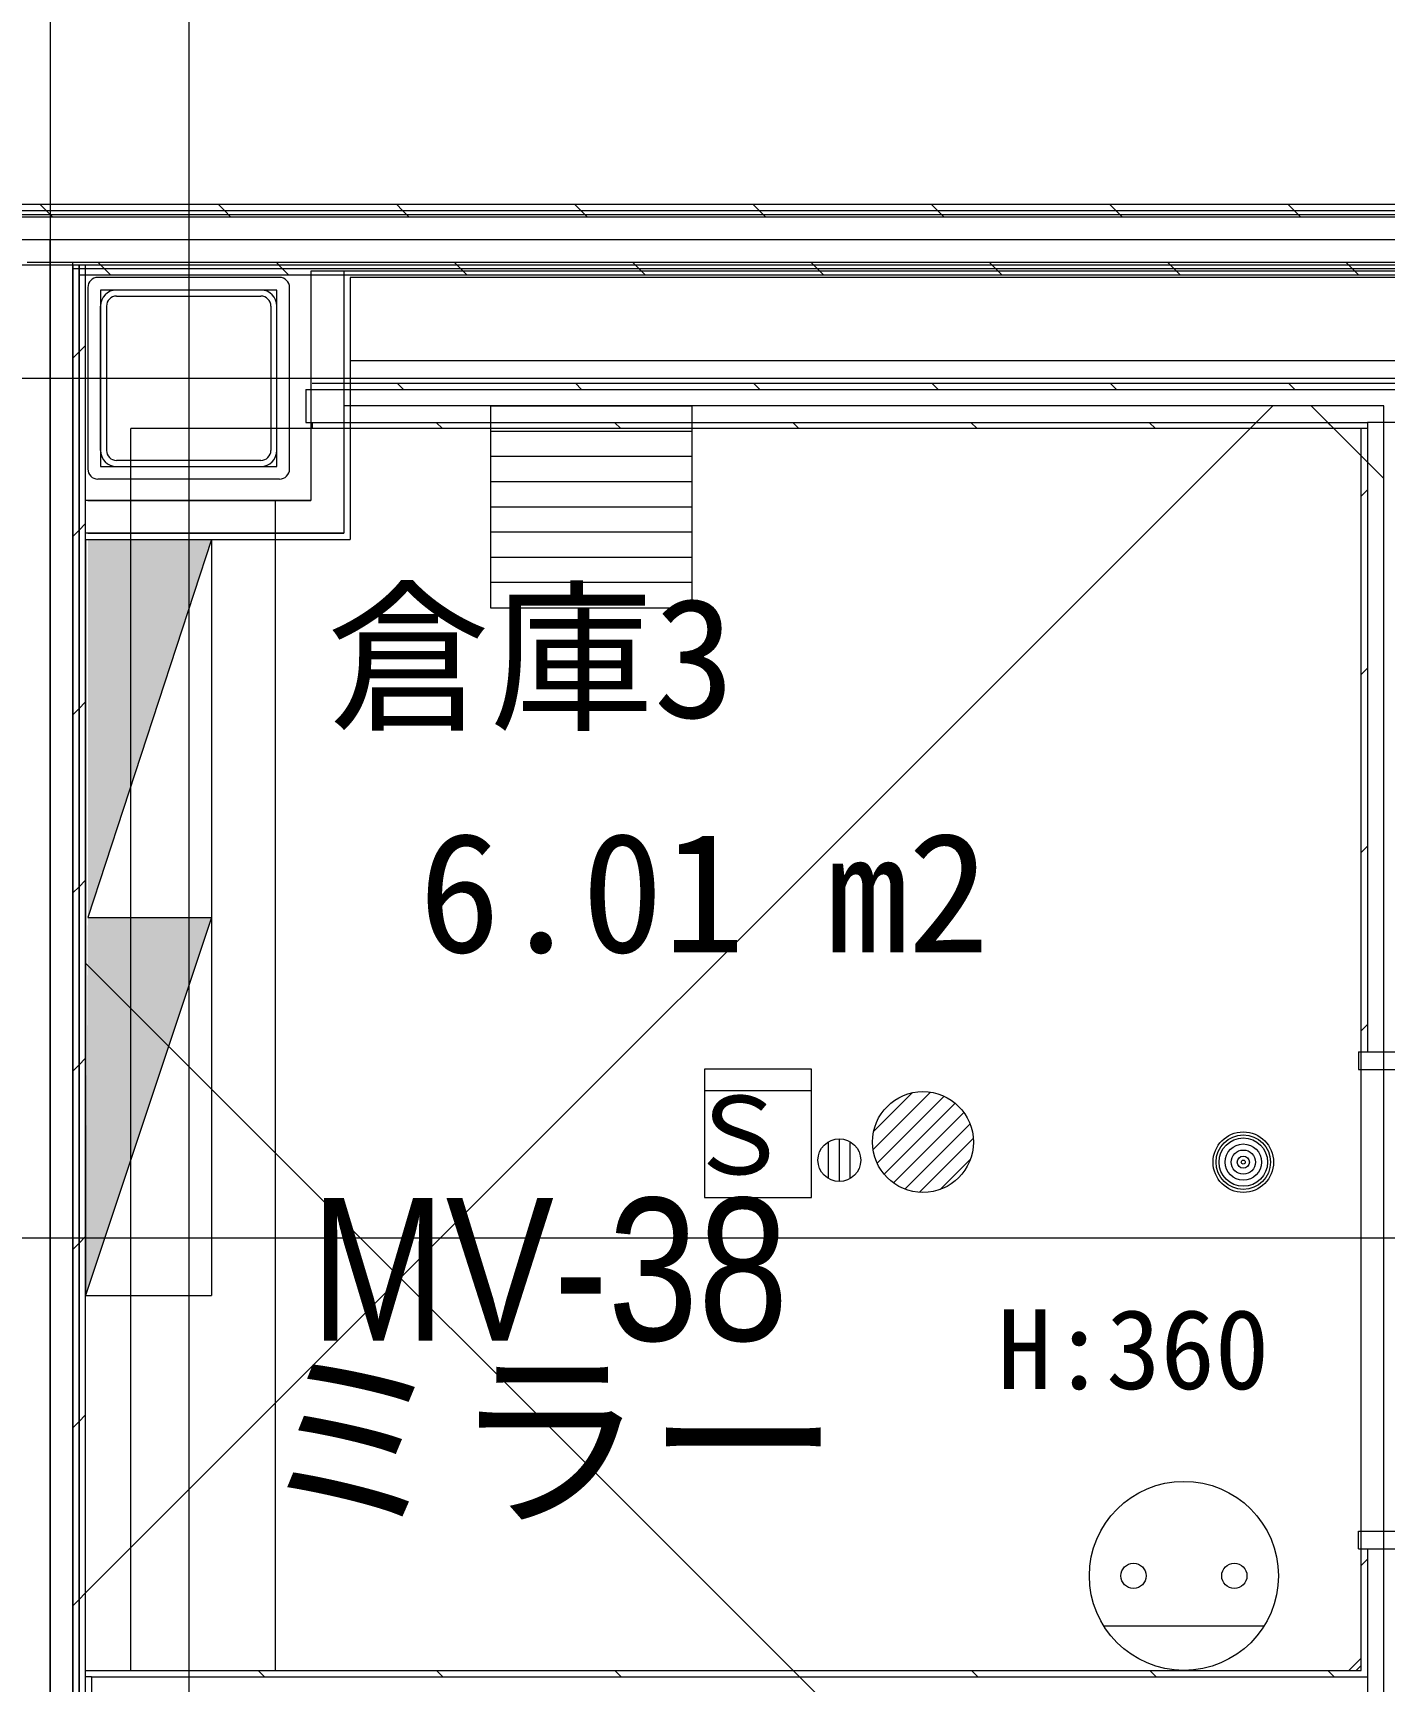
# Model space of a CAD drawing. Units: millimetres at full size, sheet at 1:100. Extents: x 3352 to 127672, y -40372 to 101181.
# Drawn here: x 24661 to 27340, y 5977 to 9247 of the extents above; entities that cross this region are included whole.
import ezdxf
from ezdxf.enums import TextEntityAlignment as Align

# ---------------------------------------------------------------- set-up
doc = ezdxf.new("R2010")
doc.units = ezdxf.units.MM
doc.header["$LTSCALE"] = 100
doc.linetypes.add('CHAIN2', pattern=[12, 9, -1, 1, -1])
doc.layers.add('0-0', color=134, linetype='Continuous', lineweight=18)
doc.styles.add('MS UI Gothic', font='')
doc.styles.add('ＭＳ ゴシック', font='')
doc.styles.get('MS UI Gothic').set_extended_font_data('MS UI Gothic')
doc.styles.get('ＭＳ ゴシック').set_extended_font_data('MS Gothic')

msp = doc.modelspace()

# ---------------------------------------------------------------- linework, layer by layer
at = {"layer": '0-0', "color": 47}
for p, q in [((24969.8, 11057), (24969.8, -18478.1)), ((21602.3, 8906.7), (35014.8, 8906.7)), ((18347.6, 8836.7), (91067.1, 8836.7)), ((24739.8, 8786.7), (24739.8, 86.7)), ((24752.3, 8786.7), (24752.3, 86.7)), ((24764.8, 8786.7), (24764.8, 86.7)), ((25277.3, 8774.2), (25277.3, 8254.2)), ((25289.8, 8761.7), (25289.8, 8241.7)), ((27779.8, 8761.7), (25289.8, 8761.7)), ((24794.8, 8418.7), (24794.8, 8704.7)), ((24806.8, 8704.7), (24806.8, 8418.7)), ((24826.8, 8724.7), (25112.8, 8724.7)), ((25132.8, 8704.7), (25132.8, 8418.7)), ((25289.8, 8596.7), (27779.8, 8596.7)), ((25112.8, 8398.7), (24826.8, 8398.7)), ((24769.8, 8319.2), (25212.3, 8319.2)), ((24769.8, 8254.2), (25277.3, 8254.2)), ((24769.8, 8241.7), (25289.8, 8241.7)), ((26327.1, 7031.6), (26441, 7145.5)), ((26328.4, 7068.2), (26404.4, 7144.2)), ((26335.3, 7004.4), (26468.2, 7137.3)), ((26349, 6982.8), (26489.8, 7123.6)), ((26367.3, 6965.7), (26506.9, 7105.3)), ((26390.2, 6953.2), (26519.4, 7082.4)), ((26419.1, 6946.8), (26525.8, 7053.5)), ((26460.3, 6952.7), (26519.9, 7012.3)), ((6146.3, 6856.7), (91067.1, 6856.7))]:
    msp.add_line(p, q, dxfattribs=at)
at = {"layer": '0-0', "linetype": 'CHAIN2'}
for p, q in [((24969.8, 11057), (24969.8, -18478.1)), ((24969.8, 11057), (24969.8, -18478.1)), ((24694.8, 9727.5), (24694.8, 845.9)), ((18347.6, 8836.7), (91067.1, 8836.7)), ((18347.6, 8836.7), (91067.1, 8836.7)), ((24446.9, 8561.7), (91067.1, 8561.7)), ((24446.9, 8561.7), (91067.1, 8561.7))]:
    msp.add_line(p, q, dxfattribs=at)
at = {"layer": '0-0'}
for p, q in [((24969.8, 11057), (24969.8, -18478.1)), ((24969.8, 11057), (24969.8, -18478.1)), ((24969.8, 11057), (24969.8, -18478.1)), ((24969.8, 11057), (24969.8, -18478.1)), ((24969.8, 11057), (24969.8, -18478.1)), ((24969.8, 11057), (24969.8, -18478.1)), ((19166.6, 8906.7), (35014.8, 8906.7)), ((19166.6, 8894.2), (35011.8, 8894.2)), ((24687, 8894.2), (24674.5, 8906.7)), ((24699.5, 8881.7), (24687, 8894.2)), ((25040.5, 8894.2), (25028, 8906.7)), ((25053, 8881.7), (25040.5, 8894.2)), ((25394.1, 8894.2), (25381.6, 8906.7)), ((25406.6, 8881.7), (25394.1, 8894.2)), ((25747.6, 8894.2), (25735.1, 8906.7)), ((25760.1, 8881.7), (25747.6, 8894.2)), ((26101.2, 8894.2), (26088.7, 8906.7)), ((26113.7, 8881.7), (26101.2, 8894.2)), ((26454.8, 8894.2), (26442.3, 8906.7)), ((26467.3, 8881.7), (26454.8, 8894.2)), ((26808.3, 8894.2), (26795.8, 8906.7)), ((26820.8, 8881.7), (26808.3, 8894.2)), ((27161.9, 8894.2), (27149.4, 8906.7)), ((27174.4, 8881.7), (27161.9, 8894.2)), ((19166.6, 8881.7), (35011.8, 8881.7)), ((21623.3, 8886.7), (35014.8, 8886.7)), ((24694.8, 8836.7), (84654.3, 8836.7)), ((24694.8, 8836.7), (24694.8, 101.7)), ((24694.8, 8836.7), (84654.3, 8836.7)), ((21623.3, 8786.7), (35029.8, 8786.7)), ((24649.8, 8791.7), (24739.8, 8791.7)), ((24739.8, 1016.7), (24739.8, 8791.7)), ((24739.8, 8791.7), (34952.3, 8791.7)), ((24739.8, 8779.2), (24752.3, 8779.2)), ((24752.3, 1016.7), (24752.3, 8786.7)), ((24752.3, 8779.2), (34952.3, 8779.2)), ((24752.3, 8766.7), (24764.8, 8766.7)), ((24764.8, 8786.7), (24764.8, 70.4)), ((24764.8, 8766.7), (34939.8, 8766.7)), ((24802, 8779.2), (24789.5, 8791.7)), ((24814.5, 8766.7), (24802, 8779.2)), ((25155.5, 8779.2), (25143, 8791.7)), ((25168, 8766.7), (25155.5, 8779.2)), ((25277.3, 8774.2), (25277.3, 8254.2)), ((25509.1, 8779.2), (25496.6, 8791.7)), ((25521.6, 8766.7), (25509.1, 8779.2)), ((25862.6, 8779.2), (25850.1, 8791.7)), ((25875.1, 8766.7), (25862.6, 8779.2)), ((26216.2, 8779.2), (26203.7, 8791.7)), ((26228.7, 8766.7), (26216.2, 8779.2)), ((26569.8, 8779.2), (26557.3, 8791.7)), ((26582.3, 8766.7), (26569.8, 8779.2)), ((26923.3, 8779.2), (26910.8, 8791.7)), ((26935.8, 8766.7), (26923.3, 8779.2)), ((27276.9, 8779.2), (27264.4, 8791.7)), ((27289.4, 8766.7), (27276.9, 8779.2)), ((24769.8, 8741.7), (24769.8, 8381.7)), ((25149.8, 8761.7), (24789.8, 8761.7)), ((25169.8, 8381.7), (25169.8, 8741.7)), ((25289.8, 8761.7), (25289.8, 8241.7)), ((27779.8, 8761.7), (25289.8, 8761.7)), ((24752.3, 8613.8), (24739.8, 8601.3)), ((24764.8, 8626.3), (24752.3, 8613.8)), ((25202.3, 8539.2), (25214.8, 8539.2)), ((25214.8, 8551.7), (27384.8, 8551.7)), ((25214.8, 8539.2), (27372.3, 8539.2)), ((25395.5, 8539.2), (25383, 8551.7)), ((25749.1, 8539.2), (25736.6, 8551.7)), ((26102.6, 8539.2), (26090.1, 8551.7)), ((26456.2, 8539.2), (26443.7, 8551.7)), ((26809.8, 8539.2), (26797.3, 8551.7)), ((27163.3, 8539.2), (27150.8, 8551.7)), ((25214.8, 8474.2), (27307.3, 8474.2)), ((25473, 8461.7), (25460.5, 8474.2)), ((25826.6, 8461.7), (25814.1, 8474.2)), ((26180.1, 8461.7), (26167.6, 8474.2)), ((26533.7, 8461.7), (26521.2, 8474.2)), ((26887.3, 8461.7), (26874.8, 8474.2)), ((27240.8, 8461.7), (27228.3, 8474.2)), ((24854.8, 5998.5), (24854.8, 8461.7)), ((25968.3, 8456.2), (25568.3, 8456.2)), ((27307.3, 8461.7), (27307.3, 7225.4)), ((25968.3, 8406.2), (25568.3, 8406.2)), ((25149.8, 8361.7), (24789.8, 8361.7)), ((25968.3, 8356.2), (25568.3, 8356.2)), ((27294.8, 8327.8), (27307.3, 8340.3)), ((25212.3, 8319.2), (24764.8, 8319.2)), ((25142.2, 5998.5), (25142.2, 8319.2)), ((25968.3, 8306.2), (25568.3, 8306.2)), ((24764.8, 8272.7), (24752.3, 8260.2)), ((24752.3, 8260.2), (24739.8, 8247.7)), ((24764.9, 8242.1), (24764.9, 6742.1)), ((24769.8, 8254.2), (25277.3, 8254.2)), ((24769.8, 8241.7), (25289.8, 8241.7)), ((25014.9, 8242.1), (24769.9, 7492.1)), ((25968.3, 8256.2), (25568.3, 8256.2)), ((25968.3, 8206.2), (25568.3, 8206.2)), ((25968.3, 8156.2), (25568.3, 8156.2)), ((27294.8, 7974.3), (27307.3, 7986.8)), ((24764.8, 7919.2), (24752.3, 7906.7)), ((24752.3, 7906.7), (24739.8, 7894.2)), ((27294.8, 7620.7), (27307.3, 7633.2)), ((24752.3, 7553.1), (24739.8, 7540.6)), ((24764.8, 7565.6), (24752.3, 7553.1)), ((25014.9, 7492.1), (24764.9, 6742.1)), ((24769.9, 7492.1), (25014.9, 7492.1)), ((27294.8, 7267.2), (27307.3, 7279.7)), ((27289.8, 7225.4), (27289.8, 7190.4)), ((27289.8, 7225.4), (27389.8, 7225.4)), ((24752.3, 7199.5), (24739.8, 7187)), ((24764.8, 7212), (24752.3, 7199.5)), ((27289.8, 7190.4), (27389.8, 7190.4)), ((25992.4, 7148.6), (26204.6, 7148.6)), ((26238.8, 6974), (26238.8, 7047.4)), ((26260.1, 6968.3), (26260.1, 7053.1)), ((26281.3, 6974), (26281.3, 7047.5)), ((24752.3, 6846), (24739.8, 6833.5)), ((24764.8, 6858.5), (24752.3, 6846)), ((24764.9, 6742.1), (25014.9, 6742.1)), ((24752.3, 6492.4), (24739.8, 6479.9)), ((24764.8, 6504.9), (24752.3, 6492.4)), ((27289.8, 6239.4), (27289.8, 6274.4)), ((27289.8, 6274.4), (27389.8, 6274.4)), ((27289.8, 6239.4), (27389.8, 6239.4)), ((27294.8, 6206.5), (27307.3, 6219)), ((27307.3, 6239.4), (27307.3, 5986)), ((24764.8, 6151.4), (24752.3, 6138.9)), ((24752.3, 6138.9), (24739.8, 6126.4)), ((24766.8, 5986), (24764.8, 5988)), ((24777.3, 5986), (24764.8, 5986)), ((24777.3, 5986), (24777.3, 5921)), ((24777.3, 5986), (27294.8, 5986)), ((25120.3, 5986), (25107.8, 5998.5)), ((25473.9, 5986), (25461.4, 5998.5)), ((25827.4, 5986), (25814.9, 5998.5)), ((26181, 5986), (26168.5, 5998.5)), ((26534.5, 5986), (26522, 5998.5)), ((26888.1, 5986), (26875.6, 5998.5)), ((27241.6, 5986), (27229.1, 5998.5))]:
    msp.add_line(p, q, dxfattribs=at)
at = {"layer": '0-0', "color": 4}
for p, q in [((24694.8, 9727.5), (24694.8, 845.9)), ((24769.8, 8741.7), (24769.8, 8381.7)), ((25149.8, 8761.7), (24789.8, 8761.7)), ((25169.8, 8381.7), (25169.8, 8741.7)), ((24446.9, 8561.7), (91067.1, 8561.7)), ((25149.8, 8361.7), (24789.8, 8361.7))]:
    msp.add_line(p, q, dxfattribs=at)
at = {"layer": '0-0', "color": 1}
for q in [(84654.3, 8836.7), (24694.8, 101.7)]:
    msp.add_line((24694.8, 8836.7), q, dxfattribs=at)
at = {"layer": '0-0', "color": 30}
for p, q in [((24764.8, 6151.4), (27120.1, 8506.7)), ((27195.8, 8506.7), (27339.8, 8362.7)), ((24764.8, 7402.2), (26213.5, 5953.5))]:
    msp.add_line(p, q, dxfattribs=at)
at = {"layer": '0-0', "color": 230}
msp.add_line((27102, 6086), (26784.8, 6086), dxfattribs=at)
at = {"layer": '0-0', "color": 7}
for p, q in [((27270.6, 5998.5), (27294.8, 6022.7)), ((27284.7, 5998.5), (27294.8, 6008.5))]:
    msp.add_line(p, q, dxfattribs=at)
at = {"layer": '0-0', "color": 251}
msp.add_line((27285, 5998.5), (27294.8, 6008.3), dxfattribs=at)
at = {"layer": '0-0', "color": 13}
for points in [[(23269.8, -14593.3), (23269.8, 101.7), (24694.8, 101.7), (24694.8, 8836.7), (84654.3, 8836.7), (84654.3, 5394.2), (69649.8, 5394.2)], [(24694.8, 8836.7), (84654.3, 8836.7), (84654.3, 5394.2), (69649.8, 5394.2)], [(24694.8, 8836.7), (84654.3, 8836.7), (84654.3, 5394.2), (69649.8, 5394.2)], [(24694.8, 8836.7), (84654.3, 8836.7), (84654.3, 5394.2), (69649.8, 5394.2)]]:
    msp.add_lwpolyline(points, dxfattribs=at)
at = {"layer": '0-0', "color": 47}
msp.add_lwpolyline([(27857.3, 8774.2), (25212.3, 8774.2), (25212.3, 8319.2)], dxfattribs=at)
at = {"layer": '0-0'}
for points in [[(27857.3, 8774.2), (25212.3, 8774.2), (25212.3, 8319.2)], [(25202.3, 8539.2), (25202.3, 8474.2), (25214.8, 8474.2), (25214.8, 8461.7)], [(27372.3, 8539.2), (27372.3, 8474.2), (27307.3, 8474.2), (27307.3, 8461.7), (27294.8, 8461.7)], [(24764.8, 5998.5), (27294.8, 5998.5), (27294.8, 8461.7), (24854.8, 8461.7)], [(24764.9, 8242.1), (25014.9, 8242.1), (25014.9, 6742.1)], [(27294.8, 5986), (27307.3, 5986), (27307.3, 5921)]]:
    msp.add_lwpolyline(points, dxfattribs=at)
for points in [[(24794.8, 8736.7), (24794.8, 8386.7), (25144.8, 8386.7), (25144.8, 8736.7)], [(25568.3, 8106.2), (25968.3, 8106.2), (25968.3, 8506.2), (25568.3, 8506.2)], [(25992.4, 7191), (25992.4, 6936.5), (26204.6, 6936.5), (26204.6, 7191)]]:
    msp.add_lwpolyline(points, close=True, dxfattribs=at)
at = {"layer": '0-0', "color": 30}
msp.add_lwpolyline([(24764.8, 8254.2), (24764.8, 5953.5), (27339.8, 5953.5), (27339.8, 8506.7), (25277.3, 8506.7), (25277.3, 8254.2)], close=True, dxfattribs=at)
at = {"layer": '0-0', "color": 47}
msp.add_circle((26426, 7046.6), 100, dxfattribs=at)
at = {"layer": '0-0'}
for centre, radius in [((27061.2, 7006.7), 60), ((26260.1, 7010.7), 42.4), ((27061.2, 7006.7), 54), ((27061.2, 7006.7), 48), ((27061.2, 7006.7), 36), ((27061.2, 7006.7), 24), ((27061.2, 7006.7), 12), ((27061.2, 7006.7), 4)]:
    msp.add_circle(centre, radius, dxfattribs=at)
at = {"layer": '0-0', "color": 230}
for centre, radius in [((26943.4, 6186), 187.5), ((26843.4, 6186), 25), ((27043.4, 6186), 25)]:
    msp.add_circle(centre, radius, dxfattribs=at)
at = {"layer": '0-0', "color": 4}
for centre, start, end in [((24789.8, 8741.7), 90, 180), ((25149.8, 8741.7), 0, 90), ((24789.8, 8381.7), 180, 270), ((25149.8, 8381.7), 270, 0)]:
    msp.add_arc(centre, 20, start, end, dxfattribs=at)
at = {"layer": '0-0'}
for centre, start, end in [((24789.8, 8741.7), 90, 180), ((25149.8, 8741.7), 0, 90), ((24789.8, 8381.7), 180, 270), ((25149.8, 8381.7), 270, 0)]:
    msp.add_arc(centre, 20, start, end, dxfattribs=at)
at = {"layer": '0-0', "color": 47}
for centre, radius, start, end in [((24826.8, 8704.7), 32, 90, 180), ((25112.8, 8704.7), 32, 0, 90), ((24826.8, 8704.7), 20, 90, 180), ((25112.8, 8704.7), 20, 0, 90), ((24826.8, 8418.7), 32, 180, 270), ((24826.8, 8418.7), 20, 180, 270), ((25112.8, 8418.7), 20, 270, 0), ((25112.8, 8418.7), 32, 270, 0)]:
    msp.add_arc(centre, radius, start, end, dxfattribs=at)
for points in [[(25014.9, 8242.1), (24769.9, 8242.1), (24769.9, 7492.1)], [(25014.9, 7492.1), (24769.9, 7492.1), (24764.9, 6742.1)]]:
    msp.add_solid(points, dxfattribs=at)

# ---------------------------------------------------------------- texts
at = {"layer": '0-0'}
for s, height, style, p in [('倉庫3', 237.6, 'ＭＳ ゴシック', (25243.4, 7817.1)), ('6.01 m2', 237.6, 'ＭＳ ゴシック', (25426, 7351.6)), ('Ｓ', 155.5, 'ＭＳ ゴシック', (25953.6, 6936.1)), ('ミラー', 282.9, 'MS UI Gothic', (25105, 6228.5))]:
    msp.add_text(s, height=height, dxfattribs=dict(at, style=style)).set_placement(p, align=Align.BOTTOM_LEFT)
at = {"layer": '0-0', "style": 'MS UI Gothic', "width": 0.85}
msp.add_text('MV-38', height=282.9, dxfattribs=at).set_placement((25211.7, 6567.8), align=Align.BOTTOM_LEFT)
at = {"layer": '0-0', "color": 230, "style": 'ＭＳ ゴシック'}
msp.add_text('H:360', height=158.4, dxfattribs=at).set_placement((26573.8, 6509), align=Align.BOTTOM_LEFT)

doc.saveas('drawing.dxf')
